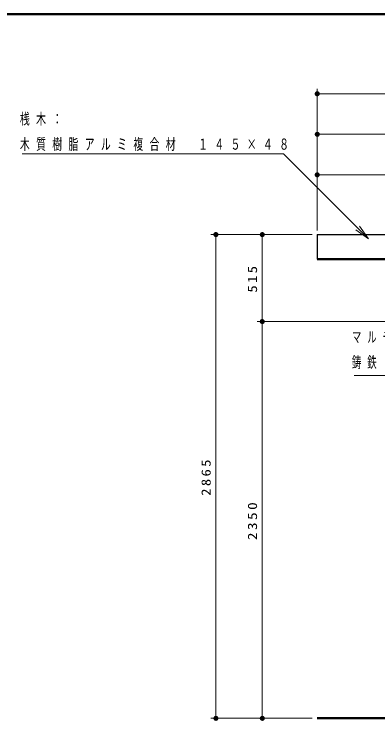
# Model space of a CAD drawing. Units: millimetres on the paper, scale 1:30. Extents: x -365 to 10, y -38 to 257.
# Drawn here: x -209.6 to -137.8, y 117.5 to 257 of the extents above; entities that cross this region are included whole.
import ezdxf

# ---------------------------------------------------------------- set-up
doc = ezdxf.new("R2010")
doc.units = ezdxf.units.MM
doc.layers.add('LY_1', color=7, linetype='Continuous', lineweight=25)
doc.layers.add('LY_2', color=7, linetype='Continuous', lineweight=13)
doc.styles.add('ＭＳ ゴシック', font='')
doc.styles.get('ＭＳ ゴシック').set_extended_font_data('MS Gothic')

# ---------------------------------------------------------------- blocks, each defined once
blk = doc.blocks.new('filled_dot')
at = {"color": 0, "linetype": 'Continuous', "lineweight": -2, "const_width": 1.25}
blk.add_lwpolyline([(-0.625, 0, 1), (0.625, 0, 1)], format="xyb", close=True, dxfattribs=at)

msp = doc.modelspace()

# ---------------------------------------------------------------- linework, layer by layer
at = {"layer": 'LY_1', "lineweight": 13}
for p, q in [((-149.749, 214.311), (-149.749, 242.276)), ((-149.749, 241.276), (-49.749, 241.276)), ((-149.749, 233.276), (-99.749, 233.276)), ((-149.749, 214.311), (-149.749, 226.276)), ((-149.749, 225.276), (-113.083, 225.276)), ((-141.427, 215.137), (-139.659, 212.662)), ((-150.749, 213.478), (-170.749, 213.478)), ((-169.749, 117.978), (-169.749, 213.478)), ((-150.749, 213.478), (-161.599, 213.478)), ((-160.599, 196.311), (-160.599, 213.478)), ((-139.659, 212.662), (-142.134, 214.43)), ((-139.659, 212.662), (-141.78, 214.783)), ((-105.749, 196.311), (-161.599, 196.311)), ((-160.599, 117.978), (-160.599, 196.311)), ((-150.749, 117.978), (-170.749, 117.978)), ((-150.749, 117.978), (-161.599, 117.978))]:
    msp.add_line(p, q, dxfattribs=at)
at = {"layer": 'LY_1'}
for q in [(-49.749, 213.478), (-149.749, 208.645)]:
    msp.add_line((-149.749, 213.478), q, dxfattribs=at)
at = {"layer": 'LY_1', "color": 140, "lineweight": 50}
msp.add_line((-149.749, 208.645), (-49.749, 208.645), dxfattribs=at)
at = {"layer": 'LY_1', "lineweight": 50}
msp.add_line((-149.749, 117.978), (-104.749, 117.978), dxfattribs=at)
at = {"layer": 'LY_1', "lineweight": 13}
for points in [[(-139.659, 212.662), (-156.407, 229.41), (-207.979, 229.41)], [(-103.149, 197.665), (-115.144, 185.67), (-142.486, 185.67)]]:
    msp.add_lwpolyline(points, dxfattribs=at)
at = {"layer": 'LY_2', "lineweight": 50}
msp.add_line((0, 257), (-365, 257), dxfattribs=at)

# ---------------------------------------------------------------- block references
at = {"layer": 'LY_1', "lineweight": 13, "xscale": 0.4, "yscale": 0.4}
for p in [(-149.749, 241.276), (-149.749, 233.276), (-149.749, 225.276)]:
    msp.add_blockref('filled_dot', p, dxfattribs=at)
for p, rotation in [((-169.749, 213.478), 270), ((-160.599, 213.478), 270), ((-160.599, 196.311), 90), ((-160.599, 196.311), 270), ((-169.749, 117.978), 90), ((-160.599, 117.978), 90)]:
    msp.add_blockref('filled_dot', p, dxfattribs=dict(at, rotation=rotation))

# ---------------------------------------------------------------- texts
at = {"layer": 'LY_1', "char_height": 2.199, "attachment_point": 4, "style": 'ＭＳ ゴシック'}
for s, insert in [('\\T1.64;\\W0.65;桟木：', (-208.425, 236.21)), ('\\T1.64;\\W0.65;木質樹脂アルミ複合材\u3000１４５×４８', (-208.425, 231.21)), ('\\T1.64;\\W0.6;マルチジョイント：', (-142.903, 193.17)), ('\\T1.64;\\W0.6;鋳鉄\u3000ＦＣＤ４５０', (-142.903, 188.17))]:
    msp.add_mtext(s, dxfattribs=dict(at, insert=insert))
at = {"layer": 'LY_1', "char_height": 1.833, "attachment_point": 8, "rotation": 90, "style": 'ＭＳ ゴシック'}
for s, insert in [('\\T1.33;\\W1.15;515', (-161.599, 204.895)), ('\\T1.33;\\W1.15;2865', (-170.749, 165.728)), ('\\T1.33;\\W1.2;2350', (-161.599, 157.145))]:
    msp.add_mtext(s, dxfattribs=dict(at, insert=insert))

doc.saveas('drawing.dxf')
